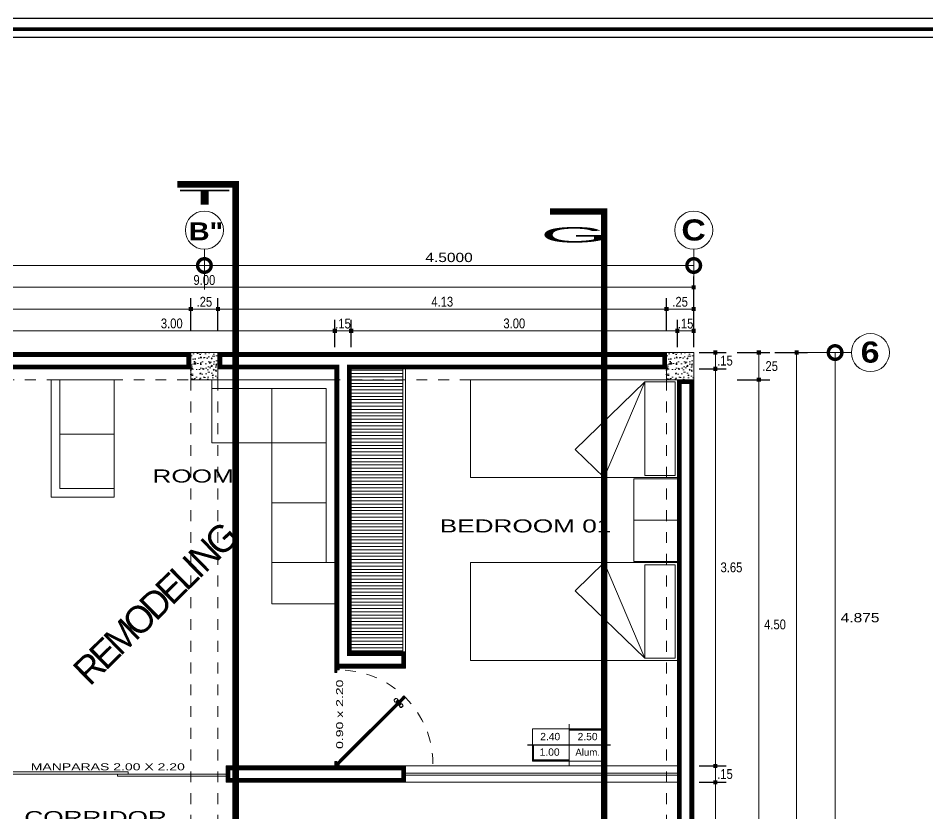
# Model space of a CAD drawing. Header units: millimetres. Extents: x 1555 to 3397, y 790 to 1592.
# Drawn here: x 1646.07 to 1654.43, y 814.59 to 821.91 of the extents above; entities that cross this region are included whole.
import ezdxf
from ezdxf.enums import TextEntityAlignment as Align

# ---------------------------------------------------------------- set-up
doc = ezdxf.new("R2010")
doc.units = ezdxf.units.MM
for name, pattern in [('ACAD_ISO10W100', [18.5, 12, -3, 0.5, -3]), ('CONTINUA', [0]), ('DASHDOT', [1, 0.5, -0.25, 0, -0.25]), ('HIDDEN2', [4.7625, 3.175, -1.5875])]:
    doc.linetypes.add(name, pattern=pattern)
doc.layers.get('0').update_dxf_attribs({"lineweight": 5})
doc.layers.get('Defpoints').update_dxf_attribs({"lineweight": 5})
for name, color, linetype, lineweight in [('0-Columna', 253, 'Continuous', 13), ('0-Hach de Muro Alto', 145, 'Continuous', 5), ('0-Muro Alto', 145, 'Continuous', 5), ('02', 2, 'Continuous', 5), ('1 simbolos', 250, 'Continuous', 9), ('COTA', 250, 'Continuous', 9), ('COTAS', 7, 'Continuous', 9), ('MARCO DE MENBRETE', 252, 'Continuous', 25), ('muebles', 8, 'Continuous', 5), ('PUERTAS', 57, 'Continuous', 9), ('SIMBOLO CORTES', 10, 'DASHDOT', 5), ('TEXT2', 7, 'Continuous', 9), ('TEXTURAS ACHURADOS', 47, 'Continuous', 5), ('VENTANA', 150, 'Continuous', 5)]:
    doc.layers.add(name, color=color, linetype=linetype, lineweight=lineweight)
for name, color, linetype, lineweight, true_color in [('1 numeracion puertas ventanas', 7, 'Continuous', 9, 0x504a45), ('CIR EJES', 7, 'Continuous', 9, 0x8b8e7a), ('ejes', 7, 'DASHDOT', 5, 0x6c7360), ('HALL DE CLOSET', 7, 'Continuous', 5, 0x474e45), ('MARCO  LOGITO LM', 7, 'Continuous', 25, 0x5b584a), ('PROYECCION DE VIGA', 7, 'HIDDEN2', 9, 0xd4bc9d), ('RELLENO DE MURO CORTE', 7, 'Continuous', 5, 0x5b605f), ('SILLON 01', 7, 'Continuous', 5, 0x686555), ('texto bajito', 7, 'Continuous', 5, 0x81831d), ('TEXTO CORTES', 7, 'CONTINUA', 9, 0x3d664b)]:
    doc.layers.add(name, color=color, linetype=linetype, lineweight=lineweight, true_color=true_color)
doc.layers.add('LOGO', color=7, linetype='Continuous')
doc.styles.add('BLACK', font='', dxfattribs={"height": 0.15})
doc.styles.add('DETALLES', font='techl___.ttf')
doc.styles.add('PEQUEÑO', font='sanss___.ttf', dxfattribs={"height": 0.075})
doc.styles.add('STYLE1-50EJES', font='swissel.ttf', dxfattribs={"width": 1.2, "height": 0.085})
doc.styles.add('TEX-10', font='swissel.ttf', dxfattribs={"height": 0.1})
doc.styles.add('TEXTO-AMBIENTES', font='GOTHIC.TTF', dxfattribs={"width": 1.5, "height": 0.125})
doc.styles.add('TITULO2', font='swissck.ttf')
doc.styles.get('BLACK').set_extended_font_data('Arial Black')
doc.dimstyles.new('50$0', dxfattribs={"dimscale": 0, "dimtxt": 0.09, "dimasz": 0.038, "dimexe": 0.1, "dimexo": 0.05, "dimgap": 0.02, "dimtad": 2, "dimtih": 1, "dimtoh": 1, "dimlfac": -1, "dimzin": 4, "dimdsep": 46, "dimtxsty": 'DETALLES', "dimblk": 'BOXFILLED', "dimcen": 2.5, "dimclrd": 256, "dimclre": 256, "dimclrt": 256, "dimazin": 0, "dimtfac": 1, "dimtmove": 0, "dimatfit": 2, "dimldrblk": 'DOT', "dimfxl": 0.2, "dimfxlon": 1, "dimtolj": 1, "dimtzin": 0, "dimlwd": -1, "dimarcsym": 0})
doc.dimstyles.new('DIM-1-50ejes', dxfattribs={"dimtxt": 0.085, "dimasz": 0.25, "dimexe": 0.15, "dimexo": 0.18, "dimgap": 0.03, "dimtad": 2, "dimtih": 1, "dimtoh": 1, "dimzin": 0, "dimdsep": 46, "dimtxsty": 'STYLE1-50EJES', "dimblk1": 'DOTSMALL', "dimblk2": 'DOTSMALL', "dimsah": 1, "dimcen": 2.75, "dimclrd": 256, "dimclre": 256, "dimclrt": 256, "dimazin": 0, "dimtfac": 1, "dimtix": 1, "dimtmove": 0, "dimatfit": 3, "dimldrblk": 'DOTSMALL', "dimfxl": 1, "dimfxlon": 1, "dimtolj": 1, "dimtzin": 0, "dimlwd": -1, "dimlwe": -1, "dimarcsym": 0})

# ---------------------------------------------------------------- blocks, each defined once
blk = doc.blocks.new('A$C4689712F')
at = {"layer": 'RELLENO DE MURO CORTE'}
h = blk.add_hatch(dxfattribs=at)
h.set_pattern_fill('_USER', color=256, scale=0.004, angle=195, style=0, pattern_type=0)
h.set_pattern_definition([(195, (-171.6748232, -35.353283), (0.00103527618, -0.003863703305), [])])
h.paths.add_polyline_path([(0.4187, 0.0546), (0.4045, 0.0404), (0.4399, 0.0051), (0.454, 0.0192)])
edge = h.paths.add_edge_path()
edge.add_arc((0.454, 0.0192), 0.864, 135.66316, 136.32641)
edge.add_line((-0.1709, 0.6158), (-0.1357, 0.5806))
edge.add_line((-0.1357, 0.5806), (-0.1215, 0.5948))
edge.add_line((-0.1215, 0.5948), (-0.1569, 0.6301))
edge.add_line((-0.1569, 0.6301), (-0.164, 0.623))
h = blk.add_hatch(dxfattribs=at)
h.set_pattern_fill('_USER', color=256, scale=0.005, angle=195, style=0, pattern_type=0)
h.set_pattern_definition([(195, (-171.674823, -35.353283), (0.00129409523, -0.00482962913), [])])
h.paths.add_polyline_path([(-0.1215, 0.5905), (-0.1314, 0.5806), (0.4045, 0.0447), (0.4144, 0.0546)])
h = blk.add_hatch(dxfattribs=at)
h.set_pattern_fill('_USER', color=256, scale=0.005, angle=195, style=0, pattern_type=0)
h.set_pattern_definition([(195, (-171.667752, -35.346212), (0.00129409523, -0.00482962913), [])])
h.paths.add_polyline_path([(0.4695, 0.0167), (0.4565, 0.0167), (0.4565, -0.0033), (0.4345, -0.0033), (0.4345, -0.0163), (0.4695, -0.0163)])
h.paths.add_polyline_path([(-0.4255, 0.0167), (-0.4125, 0.0167), (-0.4125, -0.0033), (-0.3905, -0.0033), (-0.3905, -0.0163), (-0.4255, -0.0163)])
at = {"layer": 'PUERTAS', "linetype": 'HIDDEN2', "ltscale": 0.012}
blk.add_lwpolyline([(0.454, 0.8832, 0.414214), (-0.41, 0.0192), (-0.41, -0.0008), (-0.41, -0.0008)], format="xyb", dxfattribs=at)
at = {"layer": 'PUERTAS'}
for points in [[(-0.1215, 0.5948), (-0.1357, 0.5806), (0.4045, 0.0404), (0.4187, 0.0546)], [(-0.0834, 0.5591), (-0.1147, 0.5904), (-0.116, 0.5892), (-0.0847, 0.5579)], [(-0.105, 0.5845), (-0.1147, 0.5904), (-0.0834, 0.5591), (-0.0894, 0.5689)], [(-0.0853, 0.5742), (-0.0997, 0.5886), (-0.1044, 0.5839), (-0.09, 0.5695)], [(-0.1001, 0.5425), (-0.1314, 0.5738), (-0.1301, 0.5751), (-0.0988, 0.5438)], [(-0.1254, 0.5641), (-0.1314, 0.5738), (-0.1001, 0.5425), (-0.1098, 0.5485)], [(-0.1151, 0.5444), (-0.1295, 0.5588), (-0.1248, 0.5635), (-0.1104, 0.5491)], [(-0.428, 0.0192), (-0.41, 0.0192), (-0.41, -0.0008), (-0.388, -0.0008), (-0.388, -0.0188), (-0.428, -0.0188)], [(0.472, 0.0192), (0.454, 0.0192), (0.454, -0.0008), (0.432, -0.0008), (0.432, -0.0188), (0.472, -0.0188)]]:
    blk.add_lwpolyline(points, close=True, dxfattribs=at)
for points in [[(-0.0801, 0.6078, 0.478386), (-0.1011, 0.59), (-0.0839, 0.5727, 0.478386), (-0.066, 0.5938)], [(-0.1487, 0.5392, -0.478386), (-0.1309, 0.5602), (-0.1137, 0.543, -0.478386), (-0.1347, 0.5251)]]:
    blk.add_lwpolyline(points, format="xyb", close=True, dxfattribs=at)
at = {"layer": 'RELLENO DE MURO CORTE'}
for points in [[(-0.1569, 0.6301), (-0.164, 0.623, 0.002894), (-0.1709, 0.6158), (-0.1357, 0.5806), (-0.1215, 0.5948)], [(-0.081, 0.6062, 0.455015), (-0.0993, 0.5907), (-0.0831, 0.5745, 0.455015), (-0.0677, 0.5929)], [(-0.1471, 0.54, -0.455015), (-0.1316, 0.5584), (-0.1154, 0.5422, -0.455015), (-0.1338, 0.5268)]]:
    blk.add_lwpolyline(points, format="xyb", close=True, dxfattribs=at)
for points in [[(-0.1215, 0.5905), (-0.1314, 0.5806), (0.4045, 0.0447), (0.4144, 0.0546)], [(-0.4255, 0.0167), (-0.4125, 0.0167), (-0.4125, -0.0033), (-0.3905, -0.0033), (-0.3905, -0.0163), (-0.4255, -0.0163)], [(0.4187, 0.0546), (0.4045, 0.0404), (0.4399, 0.0051), (0.454, 0.0192)], [(0.4695, 0.0167), (0.4565, 0.0167), (0.4565, -0.0033), (0.4345, -0.0033), (0.4345, -0.0163), (0.4695, -0.0163)]]:
    blk.add_lwpolyline(points, close=True, dxfattribs=at)
blk = doc.blocks.new('A$C1AD014A1')
at = {"layer": 'muebles'}
for p, q in [((0.3422, 0.8264), (-0.5378, 0.4518)), ((0.3422, 0.8264), (-0.2786, 0.1871)), ((-0.5378, 0.4518), (-0.2786, 0.1871))]:
    blk.add_line(p, q, dxfattribs=at)
for points in [[(-0.5478, 1.1265), (-0.5478, 0.7265), (-0.9278, 0.7265), (-0.9278, 1.1265)], [(0.3622, 1.1265), (0.3622, -0.7777), (-0.5378, -0.7777), (-0.5378, 1.1265)], [(-0.5178, 0.8264), (0.3422, 0.8264), (0.3422, 1.1065), (-0.5178, 1.1065)], [(-0.5378, 0.4518), (-0.2786, 0.1871), (0.3422, 0.8264)]]:
    blk.add_lwpolyline(points, close=True, dxfattribs=at)
blk = doc.blocks.new('A$C7F567400')
at = {"layer": 'SILLON 01'}
for points in [[(-0.4853, -0.3292), (-0.4853, -0.2492), (-0.4853, 0.7508), (-0.4053, 0.7508), (-0.4053, -0.2492), (0.0947, -0.2492), (0.0947, -0.3292)], [(-0.4053, 0.2508), (-0.4053, 0.7508), (0.0947, 0.7508), (0.0947, 0.2508)], [(-0.4053, -0.2492), (-0.4053, 0.2508), (0.0947, 0.2508), (0.0947, -0.2492)]]:
    blk.add_lwpolyline(points, close=True, dxfattribs=at)
blk = doc.blocks.new('A$C60E44405')
at = {"layer": 'SILLON 01'}
for points in [[(-0.2741, 0.8163), (0.3059, 0.8163), (0.3059, 1.1971), (-0.2741, 1.1971)], [(-0.8241, -0.8637), (0.3059, -0.8637), (0.3059, 0.8163), (0.2259, 0.8163), (0.2259, -0.7837), (-0.8241, -0.7837), (-0.8241, -0.7837), (-0.8241, -0.7837)], [(-0.2741, 0.2663), (0.2259, 0.2663), (0.2259, 0.8163), (-0.2741, 0.8163)], [(-0.2741, -0.2837), (0.2259, -0.2837), (0.2259, 0.2663), (-0.2741, 0.2663)], [(-0.8241, -0.7837), (-0.2741, -0.7837), (-0.2741, -0.2837), (-0.8241, -0.2837)], [(-0.2741, -0.7837), (0.2259, -0.7837), (0.2259, -0.2837), (-0.2741, -0.2837)]]:
    blk.add_lwpolyline(points, close=True, dxfattribs=at)
blk = doc.blocks.new('_BOXFILLED')
at = {"color": 0, "linetype": 'ByBlock'}
blk.add_line((-0.5, 0), (-1, 0), dxfattribs=at)
blk.add_solid([(-0.5, 0.5), (0.5, 0.5), (-0.5, -0.5), (0.5, -0.5)], dxfattribs=at)
blk = doc.blocks.new('*D142')
at = {"layer": 'COTA', "lineweight": -2, "transparency": 16777216}
for p, q in [((1653.0237, 818.8332), (1653.3237, 818.8332)), ((1653.0237, 800.8332), (1653.3237, 800.8332))]:
    blk.add_line(p, q, dxfattribs=at)
at = {"layer": 'COTA', "transparency": 16777216}
blk.add_line((1653.2237, 800.8712), (1653.2237, 818.7952), dxfattribs=at)
at = {"layer": 'Defpoints', "color": 0, "transparency": 16777216}
for p in [(1652.2776, 818.8332), (1653.2237, 818.8332), (1652.2776, 800.8332)]:
    blk.add_point(p, dxfattribs=at)
at = {"layer": 'COTA', "transparency": 16777216, "xscale": 0.038, "yscale": 0.038, "zscale": 0.038}
for p, rotation in [((1653.2237, 818.8332), 90), ((1653.2237, 800.8332), 270)]:
    blk.add_blockref('_BOXFILLED', p, dxfattribs=dict(at, rotation=rotation))
at = {"layer": 'COTA', "transparency": 16777216, "insert": (1653.3804, 809.8332), "char_height": 0.09, "attachment_point": 5, "style": 'DETALLES'}
blk.add_mtext('\\A1;18.00', dxfattribs=at)
blk = doc.blocks.new('_Dot')
at = {"layer": '02', "color": 0, "lineweight": -2}
blk.add_line((-0.5, 0), (-1, 0), dxfattribs=at)
at = {"layer": '02', "color": 0, "const_width": 0.5}
blk.add_lwpolyline([(-0.25, 0, 1), (0.25, 0, 1)], format="xyb", close=True, dxfattribs=at)
blk = doc.blocks.new('*D150')
at = {"layer": 'COTA', "lineweight": -2, "transparency": 16777216}
for p, q in [((1652.3276, 814.8832), (1652.5766, 814.8832)), ((1652.3276, 813.9832), (1652.5766, 813.9832))]:
    blk.add_line(p, q, dxfattribs=at)
at = {"layer": 'COTA', "transparency": 16777216}
blk.add_line((1652.4766, 814.0212), (1652.4766, 814.8452), dxfattribs=at)
at = {"layer": 'Defpoints', "color": 0, "transparency": 16777216}
for p in [(1652.2776, 814.8832), (1652.4766, 814.8832), (1652.2776, 813.9832)]:
    blk.add_point(p, dxfattribs=at)
at = {"layer": 'COTA', "transparency": 16777216, "xscale": 0.038, "yscale": 0.038, "zscale": 0.038}
for p, rotation in [((1652.4766, 814.8832), 90), ((1652.4766, 813.9832), 270)]:
    blk.add_blockref('_BOXFILLED', p, dxfattribs=dict(at, rotation=rotation))
at = {"layer": 'COTA', "transparency": 16777216, "insert": (1652.5844, 814.4332), "char_height": 0.09, "attachment_point": 5, "style": 'DETALLES'}
blk.add_mtext('\\A1;.90', dxfattribs=at)
blk = doc.blocks.new('*D151')
at = {"layer": 'COTA', "lineweight": -2, "transparency": 16777216}
for p, q in [((1652.3276, 818.6832), (1652.5766, 818.6832)), ((1652.3276, 815.0332), (1652.5766, 815.0332))]:
    blk.add_line(p, q, dxfattribs=at)
at = {"layer": 'COTA', "transparency": 16777216}
blk.add_line((1652.4766, 815.0712), (1652.4766, 818.6452), dxfattribs=at)
at = {"layer": 'Defpoints', "color": 0, "transparency": 16777216}
for p in [(1652.2776, 818.6832), (1652.4766, 818.6832), (1652.2776, 815.0332)]:
    blk.add_point(p, dxfattribs=at)
at = {"layer": 'COTA', "transparency": 16777216, "xscale": 0.038, "yscale": 0.038, "zscale": 0.038}
for p, rotation in [((1652.4766, 818.6832), 90), ((1652.4766, 815.0332), 270)]:
    blk.add_blockref('_BOXFILLED', p, dxfattribs=dict(at, rotation=rotation))
at = {"layer": 'COTA', "transparency": 16777216, "insert": (1652.6244, 816.8582), "char_height": 0.09, "attachment_point": 5, "style": 'DETALLES'}
blk.add_mtext('\\A1;3.65', dxfattribs=at)
blk = doc.blocks.new('*D152')
at = {"layer": 'COTA', "lineweight": -2, "transparency": 16777216}
for p, q in [((1652.3276, 818.8332), (1652.5766, 818.8332)), ((1652.3276, 818.6832), (1652.5766, 818.6832))]:
    blk.add_line(p, q, dxfattribs=at)
at = {"layer": 'COTA', "transparency": 16777216}
blk.add_line((1652.4766, 818.7212), (1652.4766, 818.7952), dxfattribs=at)
at = {"layer": 'Defpoints', "color": 0, "transparency": 16777216}
for p in [(1652.2776, 818.8332), (1652.4766, 818.8332), (1652.2776, 818.6832)]:
    blk.add_point(p, dxfattribs=at)
at = {"layer": 'COTA', "transparency": 16777216, "xscale": 0.038, "yscale": 0.038, "zscale": 0.038}
for p, rotation in [((1652.4766, 818.8332), 90), ((1652.4766, 818.6832), 270)]:
    blk.add_blockref('_BOXFILLED', p, dxfattribs=dict(at, rotation=rotation))
at = {"layer": 'COTA', "transparency": 16777216, "insert": (1652.5648, 818.7582), "char_height": 0.09, "attachment_point": 5, "style": 'DETALLES'}
blk.add_mtext('\\A1;.15', dxfattribs=at)
blk = doc.blocks.new('*D158')
at = {"layer": 'COTA', "lineweight": -2, "transparency": 16777216}
for p, q in [((1652.6766, 818.5832), (1652.9766, 818.5832)), ((1652.6766, 814.0832), (1652.9766, 814.0832))]:
    blk.add_line(p, q, dxfattribs=at)
at = {"layer": 'COTA', "transparency": 16777216}
blk.add_line((1652.8766, 814.1212), (1652.8766, 818.5452), dxfattribs=at)
at = {"layer": 'Defpoints', "color": 0, "transparency": 16777216}
for p in [(1652.2776, 818.5832), (1652.8766, 818.5832), (1652.2776, 814.0832)]:
    blk.add_point(p, dxfattribs=at)
at = {"layer": 'COTA', "transparency": 16777216, "xscale": 0.038, "yscale": 0.038, "zscale": 0.038}
for p, rotation in [((1652.8766, 818.5832), 90), ((1652.8766, 814.0832), 270)]:
    blk.add_blockref('_BOXFILLED', p, dxfattribs=dict(at, rotation=rotation))
at = {"layer": 'COTA', "transparency": 16777216, "insert": (1653.0252, 816.3332), "char_height": 0.09, "attachment_point": 5, "style": 'DETALLES'}
blk.add_mtext('\\A1;4.50', dxfattribs=at)
blk = doc.blocks.new('*D159')
at = {"layer": 'COTA', "lineweight": -2, "transparency": 16777216}
for p, q in [((1652.6766, 818.8332), (1652.9766, 818.8332)), ((1652.6766, 818.5832), (1652.9766, 818.5832))]:
    blk.add_line(p, q, dxfattribs=at)
at = {"layer": 'COTA', "transparency": 16777216}
blk.add_line((1652.8766, 818.6212), (1652.8766, 818.7952), dxfattribs=at)
at = {"layer": 'Defpoints', "color": 0, "transparency": 16777216}
for p in [(1652.2776, 818.8332), (1652.8766, 818.8332), (1652.2776, 818.5832)]:
    blk.add_point(p, dxfattribs=at)
at = {"layer": 'COTA', "transparency": 16777216, "xscale": 0.038, "yscale": 0.038, "zscale": 0.038}
for p, rotation in [((1652.8766, 818.8332), 90), ((1652.8766, 818.5832), 270)]:
    blk.add_blockref('_BOXFILLED', p, dxfattribs=dict(at, rotation=rotation))
at = {"layer": 'COTA', "transparency": 16777216, "insert": (1652.9805, 818.7082), "char_height": 0.09, "attachment_point": 5, "style": 'DETALLES'}
blk.add_mtext('\\A1;.25', dxfattribs=at)
blk = doc.blocks.new('_DOTSMALL')
at = {"color": 0, "linetype": 'ByBlock', "const_width": 0.5}
blk.add_lwpolyline([(-0.0625, 0, 1), (0.0625, 0, 1)], format="xyb", close=True, dxfattribs=at)
blk = doc.blocks.new('*D163')
at = {"layer": 'COTAS', "transparency": 16777216}
for p, q in [((1653.1566, 818.8332), (1653.7276, 818.8332)), ((1653.5776, 813.9582), (1653.5776, 818.8332)), ((1653.1566, 813.9582), (1653.7276, 813.9582))]:
    blk.add_line(p, q, dxfattribs=at)
at = {"layer": 'Defpoints', "color": 0, "transparency": 16777216}
for p in [(1652.9766, 818.8332), (1653.5776, 818.8332), (1652.9766, 813.9582)]:
    blk.add_point(p, dxfattribs=at)
at = {"layer": 'COTAS', "transparency": 16777216, "xscale": 0.25, "yscale": 0.25, "zscale": 0.25}
for p, rotation in [((1653.5776, 818.8332), 90), ((1653.5776, 813.9582), 270)]:
    blk.add_blockref('_DOTSMALL', p, dxfattribs=dict(at, rotation=rotation))
at = {"layer": 'COTAS', "transparency": 16777216, "insert": (1653.8072, 816.3957), "char_height": 0.085, "attachment_point": 5, "style": 'STYLE1-50EJES'}
blk.add_mtext('\\A1;4.875', dxfattribs=at)
blk = doc.blocks.new('*D164')
at = {"layer": 'COTA', "lineweight": -2, "transparency": 16777216}
for p, q in [((1652.3276, 815.0332), (1652.5766, 815.0332)), ((1652.3276, 814.8832), (1652.5766, 814.8832))]:
    blk.add_line(p, q, dxfattribs=at)
at = {"layer": 'COTA', "transparency": 16777216}
blk.add_line((1652.4766, 814.9212), (1652.4766, 814.9952), dxfattribs=at)
at = {"layer": 'Defpoints', "color": 0, "transparency": 16777216}
for p in [(1652.2776, 815.0332), (1652.4766, 815.0332), (1652.2776, 814.8832)]:
    blk.add_point(p, dxfattribs=at)
at = {"layer": 'COTA', "transparency": 16777216, "xscale": 0.038, "yscale": 0.038, "zscale": 0.038}
for p, rotation in [((1652.4766, 815.0332), 90), ((1652.4766, 814.8832), 270)]:
    blk.add_blockref('_BOXFILLED', p, dxfattribs=dict(at, rotation=rotation))
at = {"layer": 'COTA', "transparency": 16777216, "insert": (1652.5648, 814.9582), "char_height": 0.09, "attachment_point": 5, "style": 'DETALLES'}
blk.add_mtext('\\A1;.15', dxfattribs=at)
blk = doc.blocks.new('*D165')
at = {"layer": 'COTA', "lineweight": -2, "transparency": 16777216}
for p, q in [((1643.2776, 819.2332), (1643.2776, 819.5332)), ((1652.2776, 819.2332), (1652.2776, 819.5332))]:
    blk.add_line(p, q, dxfattribs=at)
at = {"layer": 'COTA', "transparency": 16777216}
blk.add_line((1643.3156, 819.4332), (1652.2396, 819.4332), dxfattribs=at)
at = {"layer": 'Defpoints', "color": 0, "transparency": 16777216}
for p in [(1652.2776, 819.4332), (1643.2776, 818.8332), (1652.2776, 818.8332)]:
    blk.add_point(p, dxfattribs=at)
at = {"layer": 'COTA', "transparency": 16777216, "xscale": 0.038, "yscale": 0.038, "zscale": 0.038, "rotation": 180}
blk.add_blockref('_BOXFILLED', (1643.2776, 819.4332), dxfattribs=at)
at = {"layer": 'COTA', "transparency": 16777216, "xscale": 0.038, "yscale": 0.038, "zscale": 0.038}
blk.add_blockref('_BOXFILLED', (1652.2776, 819.4332), dxfattribs=at)
at = {"layer": 'COTA', "transparency": 16777216, "insert": (1647.7776, 819.4994), "char_height": 0.09, "attachment_point": 5, "style": 'DETALLES'}
blk.add_mtext('\\A1;9.00', dxfattribs=at)
blk = doc.blocks.new('*D167')
at = {"layer": 'COTA', "lineweight": -2, "transparency": 16777216}
for p, q in [((1647.9026, 819.0332), (1647.9026, 819.3332)), ((1652.0276, 819.0332), (1652.0276, 819.3332))]:
    blk.add_line(p, q, dxfattribs=at)
at = {"layer": 'COTA', "transparency": 16777216}
blk.add_line((1651.9896, 819.2332), (1647.9406, 819.2332), dxfattribs=at)
at = {"layer": 'Defpoints', "color": 0, "transparency": 16777216}
for p in [(1647.9026, 819.2332), (1647.9026, 818.8332), (1652.0276, 818.8332)]:
    blk.add_point(p, dxfattribs=at)
at = {"layer": 'COTA', "transparency": 16777216, "xscale": 0.038, "yscale": 0.038, "zscale": 0.038, "rotation": 180}
blk.add_blockref('_BOXFILLED', (1647.9026, 819.2332), dxfattribs=at)
at = {"layer": 'COTA', "transparency": 16777216, "xscale": 0.038, "yscale": 0.038, "zscale": 0.038}
blk.add_blockref('_BOXFILLED', (1652.0276, 819.2332), dxfattribs=at)
at = {"layer": 'COTA', "transparency": 16777216, "insert": (1649.9651, 819.3002), "char_height": 0.09, "attachment_point": 5, "style": 'DETALLES'}
blk.add_mtext('\\A1;4.13', dxfattribs=at)
blk = doc.blocks.new('*D168')
at = {"layer": 'COTA', "lineweight": -2, "transparency": 16777216}
for p, q in [((1647.6526, 819.0332), (1647.6526, 819.3332)), ((1647.9026, 819.0332), (1647.9026, 819.3332))]:
    blk.add_line(p, q, dxfattribs=at)
at = {"layer": 'COTA', "transparency": 16777216}
blk.add_line((1647.8646, 819.2332), (1647.6906, 819.2332), dxfattribs=at)
at = {"layer": 'Defpoints', "color": 0, "transparency": 16777216}
for p in [(1647.6526, 819.2332), (1647.6526, 818.8332), (1647.9026, 818.8332)]:
    blk.add_point(p, dxfattribs=at)
at = {"layer": 'COTA', "transparency": 16777216, "xscale": 0.038, "yscale": 0.038, "zscale": 0.038, "rotation": 180}
blk.add_blockref('_BOXFILLED', (1647.6526, 819.2332), dxfattribs=at)
at = {"layer": 'COTA', "transparency": 16777216, "xscale": 0.038, "yscale": 0.038, "zscale": 0.038}
blk.add_blockref('_BOXFILLED', (1647.9026, 819.2332), dxfattribs=at)
at = {"layer": 'COTA', "transparency": 16777216, "insert": (1647.7776, 819.2992), "char_height": 0.09, "attachment_point": 5, "style": 'DETALLES'}
blk.add_mtext('\\A1;.25', dxfattribs=at)
blk = doc.blocks.new('*D169')
at = {"layer": 'COTA', "lineweight": -2, "transparency": 16777216}
for p, q in [((1643.5276, 819.0332), (1643.5276, 819.3332)), ((1647.6526, 819.0332), (1647.6526, 819.3332))]:
    blk.add_line(p, q, dxfattribs=at)
at = {"layer": 'COTA', "transparency": 16777216}
blk.add_line((1647.6146, 819.2332), (1643.5656, 819.2332), dxfattribs=at)
at = {"layer": 'Defpoints', "color": 0, "transparency": 16777216}
for p in [(1643.5276, 819.2332), (1643.5276, 818.8332), (1647.6526, 818.8332)]:
    blk.add_point(p, dxfattribs=at)
at = {"layer": 'COTA', "transparency": 16777216, "xscale": 0.038, "yscale": 0.038, "zscale": 0.038, "rotation": 180}
blk.add_blockref('_BOXFILLED', (1643.5276, 819.2332), dxfattribs=at)
at = {"layer": 'COTA', "transparency": 16777216, "xscale": 0.038, "yscale": 0.038, "zscale": 0.038}
blk.add_blockref('_BOXFILLED', (1647.6526, 819.2332), dxfattribs=at)
at = {"layer": 'COTA', "transparency": 16777216, "insert": (1645.5901, 819.3002), "char_height": 0.09, "attachment_point": 5, "style": 'DETALLES'}
blk.add_mtext('\\A1;4.13', dxfattribs=at)
blk = doc.blocks.new('*D171')
at = {"layer": 'COTAS', "transparency": 16777216}
for p, q in [((1647.7776, 819.4132), (1647.7776, 819.7832)), ((1652.2776, 819.4132), (1652.2776, 819.7832)), ((1652.2776, 819.6332), (1647.7776, 819.6332))]:
    blk.add_line(p, q, dxfattribs=at)
at = {"layer": 'Defpoints', "color": 0, "transparency": 16777216}
for p in [(1647.7776, 819.6332), (1647.7776, 819.2332), (1652.2776, 819.2332)]:
    blk.add_point(p, dxfattribs=at)
at = {"layer": 'COTAS', "transparency": 16777216, "xscale": 0.25, "yscale": 0.25, "zscale": 0.25, "rotation": 180}
blk.add_blockref('_DOTSMALL', (1647.7776, 819.6332), dxfattribs=at)
at = {"layer": 'COTAS', "transparency": 16777216, "xscale": 0.25, "yscale": 0.25, "zscale": 0.25}
blk.add_blockref('_DOTSMALL', (1652.2776, 819.6332), dxfattribs=at)
at = {"layer": 'COTAS', "transparency": 16777216, "insert": (1650.0276, 819.7068), "char_height": 0.085, "attachment_point": 5, "style": 'STYLE1-50EJES'}
blk.add_mtext('\\A1;4.5000', dxfattribs=at)
blk = doc.blocks.new('*D172')
at = {"layer": 'COTAS', "transparency": 16777216}
for p, q in [((1643.2776, 819.0132), (1643.2776, 819.7832)), ((1647.7776, 819.4132), (1647.7776, 819.7832)), ((1647.7776, 819.6332), (1643.2776, 819.6332))]:
    blk.add_line(p, q, dxfattribs=at)
at = {"layer": 'Defpoints', "color": 0, "transparency": 16777216}
for p in [(1643.2776, 819.6332), (1647.7776, 819.2332), (1643.2776, 818.8332)]:
    blk.add_point(p, dxfattribs=at)
at = {"layer": 'COTAS', "transparency": 16777216, "xscale": 0.25, "yscale": 0.25, "zscale": 0.25, "rotation": 180}
blk.add_blockref('_DOTSMALL', (1643.2776, 819.6332), dxfattribs=at)
at = {"layer": 'COTAS', "transparency": 16777216, "xscale": 0.25, "yscale": 0.25, "zscale": 0.25}
blk.add_blockref('_DOTSMALL', (1647.7776, 819.6332), dxfattribs=at)
at = {"layer": 'COTAS', "transparency": 16777216, "insert": (1645.5276, 819.7068), "char_height": 0.085, "attachment_point": 5, "style": 'STYLE1-50EJES'}
blk.add_mtext('\\A1;4.5000', dxfattribs=at)
blk = doc.blocks.new('*D175')
at = {"layer": 'COTA', "lineweight": -2, "transparency": 16777216}
for p, q in [((1645.9776, 818.8832), (1645.9776, 819.1332)), ((1648.9776, 818.8832), (1648.9776, 819.1332))]:
    blk.add_line(p, q, dxfattribs=at)
at = {"layer": 'COTA', "transparency": 16777216}
blk.add_line((1646.0156, 819.0332), (1648.9396, 819.0332), dxfattribs=at)
at = {"layer": 'Defpoints', "color": 0, "transparency": 16777216}
for p in [(1648.9776, 819.0332), (1645.9776, 818.8332), (1648.9776, 818.8332)]:
    blk.add_point(p, dxfattribs=at)
at = {"layer": 'COTA', "transparency": 16777216, "xscale": 0.038, "yscale": 0.038, "zscale": 0.038, "rotation": 180}
blk.add_blockref('_BOXFILLED', (1645.9776, 819.0332), dxfattribs=at)
at = {"layer": 'COTA', "transparency": 16777216, "xscale": 0.038, "yscale": 0.038, "zscale": 0.038}
blk.add_blockref('_BOXFILLED', (1648.9776, 819.0332), dxfattribs=at)
at = {"layer": 'COTA', "transparency": 16777216, "insert": (1647.4776, 819.1002), "char_height": 0.09, "attachment_point": 5, "style": 'DETALLES'}
blk.add_mtext('\\A1;3.00', dxfattribs=at)
blk = doc.blocks.new('*D176')
at = {"layer": 'COTA', "lineweight": -2, "transparency": 16777216}
for p, q in [((1648.9776, 818.8832), (1648.9776, 819.1332)), ((1649.1276, 818.8832), (1649.1276, 819.1332))]:
    blk.add_line(p, q, dxfattribs=at)
at = {"layer": 'COTA', "transparency": 16777216}
blk.add_line((1649.0156, 819.0332), (1649.0896, 819.0332), dxfattribs=at)
at = {"layer": 'Defpoints', "color": 0, "transparency": 16777216}
for p in [(1649.1276, 819.0332), (1648.9776, 818.8332), (1649.1276, 818.8332)]:
    blk.add_point(p, dxfattribs=at)
at = {"layer": 'COTA', "transparency": 16777216, "xscale": 0.038, "yscale": 0.038, "zscale": 0.038, "rotation": 180}
blk.add_blockref('_BOXFILLED', (1648.9776, 819.0332), dxfattribs=at)
at = {"layer": 'COTA', "transparency": 16777216, "xscale": 0.038, "yscale": 0.038, "zscale": 0.038}
blk.add_blockref('_BOXFILLED', (1649.1276, 819.0332), dxfattribs=at)
at = {"layer": 'COTA', "transparency": 16777216, "insert": (1649.0526, 819.0992), "char_height": 0.09, "attachment_point": 5, "style": 'DETALLES'}
blk.add_mtext('\\A1;.15', dxfattribs=at)
blk = doc.blocks.new('*D203')
at = {"layer": 'COTA', "lineweight": -2, "transparency": 16777216}
for p, q in [((1649.1276, 818.8832), (1649.1276, 819.1332)), ((1652.1276, 818.8832), (1652.1276, 819.1332))]:
    blk.add_line(p, q, dxfattribs=at)
at = {"layer": 'COTA', "transparency": 16777216}
blk.add_line((1649.1656, 819.0332), (1652.0896, 819.0332), dxfattribs=at)
at = {"layer": 'Defpoints', "color": 0, "transparency": 16777216}
for p in [(1652.1276, 819.0332), (1649.1276, 818.8332), (1652.1276, 818.8332)]:
    blk.add_point(p, dxfattribs=at)
at = {"layer": 'COTA', "transparency": 16777216, "xscale": 0.038, "yscale": 0.038, "zscale": 0.038, "rotation": 180}
blk.add_blockref('_BOXFILLED', (1649.1276, 819.0332), dxfattribs=at)
at = {"layer": 'COTA', "transparency": 16777216, "xscale": 0.038, "yscale": 0.038, "zscale": 0.038}
blk.add_blockref('_BOXFILLED', (1652.1276, 819.0332), dxfattribs=at)
at = {"layer": 'COTA', "transparency": 16777216, "insert": (1650.6276, 819.1002), "char_height": 0.09, "attachment_point": 5, "style": 'DETALLES'}
blk.add_mtext('\\A1;3.00', dxfattribs=at)
blk = doc.blocks.new('*D204')
at = {"layer": 'COTA', "lineweight": -2, "transparency": 16777216}
for p, q in [((1652.1276, 818.8832), (1652.1276, 819.1332)), ((1652.2776, 818.8832), (1652.2776, 819.1332))]:
    blk.add_line(p, q, dxfattribs=at)
at = {"layer": 'COTA', "transparency": 16777216}
blk.add_line((1652.1656, 819.0332), (1652.2396, 819.0332), dxfattribs=at)
at = {"layer": 'Defpoints', "color": 0, "transparency": 16777216}
for p in [(1652.2776, 819.0332), (1652.1276, 818.8332), (1652.2776, 818.8332)]:
    blk.add_point(p, dxfattribs=at)
at = {"layer": 'COTA', "transparency": 16777216, "xscale": 0.038, "yscale": 0.038, "zscale": 0.038, "rotation": 180}
blk.add_blockref('_BOXFILLED', (1652.1276, 819.0332), dxfattribs=at)
at = {"layer": 'COTA', "transparency": 16777216, "xscale": 0.038, "yscale": 0.038, "zscale": 0.038}
blk.add_blockref('_BOXFILLED', (1652.2776, 819.0332), dxfattribs=at)
at = {"layer": 'COTA', "transparency": 16777216, "insert": (1652.2026, 819.0992), "char_height": 0.09, "attachment_point": 5, "style": 'DETALLES'}
blk.add_mtext('\\A1;.15', dxfattribs=at)
blk = doc.blocks.new('*D177')
at = {"layer": 'COTA', "lineweight": -2, "transparency": 16777216}
for p, q in [((1652.0276, 819.0332), (1652.0276, 819.3332)), ((1652.2776, 819.0332), (1652.2776, 819.3332))]:
    blk.add_line(p, q, dxfattribs=at)
at = {"layer": 'COTA', "transparency": 16777216}
blk.add_line((1652.0656, 819.2332), (1652.2396, 819.2332), dxfattribs=at)
at = {"layer": 'Defpoints', "color": 0, "transparency": 16777216}
for p in [(1652.2776, 819.2332), (1652.0276, 818.8332), (1652.2776, 818.8332)]:
    blk.add_point(p, dxfattribs=at)
at = {"layer": 'COTA', "transparency": 16777216, "xscale": 0.038, "yscale": 0.038, "zscale": 0.038, "rotation": 180}
blk.add_blockref('_BOXFILLED', (1652.0276, 819.2332), dxfattribs=at)
at = {"layer": 'COTA', "transparency": 16777216, "xscale": 0.038, "yscale": 0.038, "zscale": 0.038}
blk.add_blockref('_BOXFILLED', (1652.2776, 819.2332), dxfattribs=at)
at = {"layer": 'COTA', "transparency": 16777216, "insert": (1652.1526, 819.2992), "char_height": 0.09, "attachment_point": 5, "style": 'DETALLES'}
blk.add_mtext('\\A1;.25', dxfattribs=at)
blk = doc.blocks.new('TipoVentana')
for p, q in [((0, -0.35), (0, 0)), ((-0.4, -0.175), (0.4, -0.175))]:
    blk.add_line(p, q)
blk.add_lwpolyline([(-0.4, -0.35), (0.4, -0.35), (0.4, 0), (-0.4, 0)], close=True)
at = {"style": 'PEQUEÑO'}
for tag, p in [('TIPO', (-0.1961, -0.1305)), ('ANCHO', (-0.2007, -0.2968))]:
    blk.add_attdef(tag, text='', height=0.075, dxfattribs=at).set_placement(p, align=Align.CENTER)
at = {"style": 'PEQUEÑO', "flags": 4}
for tag, p in [('ALFEIZ.', (0.2062, -0.1281)), ('ALTO', (0.1993, -0.2968))]:
    blk.add_attdef(tag, text='', height=0.075, dxfattribs=at).set_placement(p, align=Align.CENTER)

msp = doc.modelspace()

# ---------------------------------------------------------------- hatches: boundary and pattern name
at = {"layer": 'HALL DE CLOSET'}
h = msp.add_hatch(dxfattribs=at)
h.set_pattern_fill('_USER', color=256, scale=0.03, style=0, pattern_type=0)
h.set_pattern_definition([(0, (-109.900767, 57.690093), (0, 0.03), [])])
h.paths.add_polyline_path([(1649.60265, 818.68322), (1649.12765, 818.68322), (1649.12765, 816.08322), (1649.60265, 816.08322)])
at = {"layer": 'TEXTURAS ACHURADOS'}
h = msp.add_hatch(dxfattribs=at)
h.set_pattern_fill('CONCRET3', color=256, scale=0.014, angle=360, pattern_type=2)
h.set_pattern_definition([(50, (1717.528265, 768.232205), (0.100416426, -0.0087853), [0.0105, -0.1155]), (355, (1717.52826, 768.23221), (-0.01942519, 0.1053069), [0.0084, -0.0924]), (100.4514, (1717.53663, 768.23147), (0.08099131, 0.09652154), [0.00892363, -0.0981599]), (46.1842, (1717.52826, 768.2602), (0.14941375, -0.02317266), [0.01575, -0.17325]), (96.6356, (1717.54072, 768.25827), (0.13085278, 0.1363765), [0.01338544, -0.14723982]), (351.1842, (1717.52826, 768.2602), (0.13085267, 0.1363766), [0.0126, -0.1386]), (21, (1717.542265, 768.253205), (0.08356699, -0.056366645), [0.0105, -0.1155]), (326, (1717.54226, 768.25321), (0.03406415, 0.10152101), [0.0084, -0.0924]), (71.4514, (1717.54923, 768.24851), (0.11763117, 0.04515427), [0.00892363, -0.0981599]), (37.5, (1717.528265, 768.232205), (0.00170238, 0.04660514), [0, -0.09128, 0, -0.0938, 0, -0.09275]), (7.5, (1717.528265, 768.232205), (0.036829735, 0.05521764), [0, -0.05348, 0, -0.08918, 0, -0.03535]), (327.5, (1717.497045, 768.232205), (0.074735141, -0.003157682), [0, -0.035, 0, -0.1092, 0, -0.1449]), (317.5, (1717.483045, 768.232205), (0.081646064, 0.0140147), [0, -0.0455, 0, -0.07252, 0, -0.1029])])
h.paths.add_polyline_path([(1647.65265, 818.83322), (1647.90265, 818.83322), (1647.90265, 818.58322), (1647.65265, 818.58322)])
h = msp.add_hatch(dxfattribs=at)
h.set_pattern_fill('CONCRET3', color=256, scale=0.014, angle=360, pattern_type=2)
h.set_pattern_definition([(50, (1721.903265, 768.232205), (0.100416426, -0.0087853), [0.0105, -0.1155]), (355, (1721.90326, 768.23221), (-0.01942519, 0.1053069), [0.0084, -0.0924]), (100.4514, (1721.91163, 768.23147), (0.08099131, 0.09652154), [0.00892363, -0.0981599]), (46.1842, (1721.90326, 768.2602), (0.14941375, -0.02317266), [0.01575, -0.17325]), (96.6356, (1721.91572, 768.25827), (0.13085278, 0.1363765), [0.01338544, -0.14723982]), (351.1842, (1721.90326, 768.2602), (0.13085267, 0.1363766), [0.0126, -0.1386]), (21, (1721.917265, 768.253205), (0.08356699, -0.056366645), [0.0105, -0.1155]), (326, (1721.91726, 768.25321), (0.03406415, 0.10152101), [0.0084, -0.0924]), (71.4514, (1721.92423, 768.24851), (0.11763117, 0.04515427), [0.00892363, -0.0981599]), (37.5, (1721.903265, 768.232205), (0.00170238, 0.04660514), [0, -0.09128, 0, -0.0938, 0, -0.09275]), (7.5, (1721.903265, 768.232205), (0.036829735, 0.05521764), [0, -0.05348, 0, -0.08918, 0, -0.03535]), (327.5, (1721.872045, 768.232205), (0.074735141, -0.003157682), [0, -0.035, 0, -0.1092, 0, -0.1449]), (317.5, (1721.858045, 768.232205), (0.081646064, 0.0140147), [0, -0.0455, 0, -0.07252, 0, -0.1029])])
h.paths.add_polyline_path([(1652.02765, 818.83322), (1652.27765, 818.83322), (1652.27765, 818.58322), (1652.02765, 818.58322)])

# ---------------------------------------------------------------- linework, layer by layer
at = {"layer": '0-Columna'}
for points in [[(1647.90265, 818.83322), (1647.65265, 818.83322), (1647.65265, 818.58322), (1647.90265, 818.58322)], [(1652.27765, 818.83322), (1652.02765, 818.83322), (1652.02765, 818.58322), (1652.27765, 818.58322)]]:
    msp.add_lwpolyline(points, close=True, dxfattribs=at)
at = {"layer": '0-Hach de Muro Alto', "const_width": 0.04}
for points in [[(1647.63265, 818.81322), (1643.54765, 818.81322), (1643.54765, 818.70322), (1647.63265, 818.70322)], [(1649.10765, 818.70322), (1652.00765, 818.70322), (1652.00765, 818.81322), (1647.92265, 818.81322), (1647.92265, 818.70322), (1648.99765, 818.70322), (1648.99765, 815.95322), (1649.60765, 815.95322), (1649.60765, 816.06322), (1649.10765, 816.06322)], [(1652.25765, 818.56322), (1652.14765, 818.56322), (1652.14765, 814.10322), (1652.25765, 814.10322)], [(1649.60765, 815.01322), (1647.99765, 815.01322), (1647.99765, 814.90322), (1649.60765, 814.90322)]]:
    msp.add_lwpolyline(points, close=True, dxfattribs=at)
at = {"layer": '0-Muro Alto'}
for points in [[(1647.65265, 818.83322), (1643.52765, 818.83322), (1643.52765, 818.68322), (1647.65265, 818.68322)], [(1649.12765, 818.68322), (1652.02765, 818.68322), (1652.02765, 818.83322), (1647.90265, 818.83322), (1647.90265, 818.68322), (1648.97765, 818.68322), (1648.97765, 815.93322), (1648.97765, 815.93322), (1649.62765, 815.93322), (1649.62765, 816.08322), (1649.12765, 816.08322)], [(1652.27765, 818.58322), (1652.12765, 818.58322), (1652.12765, 814.08322), (1652.27765, 814.08322)], [(1649.62765, 815.03322), (1647.97765, 815.03322), (1647.97765, 814.88322), (1649.62765, 814.88322)], [(1649.62765, 815.03322), (1652.12765, 815.03322), (1652.12765, 814.88322), (1649.62765, 814.88322)]]:
    msp.add_lwpolyline(points, close=True, dxfattribs=at)
at = {"layer": '1 numeracion puertas ventanas', "linetype": 'Continuous', "const_width": 0.0108}
for points in [[(1651.13167, 815.03322), (1651.13167, 815.41913)], [(1651.13167, 815.03322), (1651.13167, 815.41913)], [(1651.13167, 815.36413), (1651.45985, 815.36413), (1651.45985, 815.22617)], [(1651.13167, 815.36413), (1651.45985, 815.36413), (1651.45985, 815.22617)], [(1650.74849, 815.2262), (1651.51485, 815.22618)], [(1650.74849, 815.2262), (1651.51485, 815.22618)], [(1651.13167, 815.08822), (1650.80349, 815.08822), (1650.80349, 815.2262)], [(1651.13167, 815.08822), (1650.80349, 815.08822), (1650.80349, 815.2262)]]:
    msp.add_lwpolyline(points, dxfattribs=at)
at = {"layer": 'CIR EJES'}
for centre in [(1647.77765, 819.95818), (1652.27765, 819.95818), (1653.90265, 818.83322)]:
    msp.add_circle(centre, 0.175, dxfattribs=at)
at = {"layer": 'LOGO'}
msp.add_lwpolyline([(1681.74076, 792.76699), (1640.28602, 792.76699), (1640.28602, 821.90666), (1681.74076, 821.90666)], close=True, dxfattribs=at)
at = {"layer": 'MARCO  LOGITO LM', "ltscale": 0.8, "const_width": 0.03358}
msp.add_lwpolyline([(1640.38602, 821.80666), (1681.64076, 821.80666), (1681.64076, 792.86699), (1640.38602, 792.86699)], close=True, dxfattribs=at)
at = {"layer": 'MARCO DE MENBRETE'}
msp.add_lwpolyline([(1640.46102, 821.73166), (1681.56576, 821.73166), (1681.56576, 792.94199), (1640.46102, 792.94199)], close=True, dxfattribs=at)
at = {"layer": 'PROYECCION DE VIGA', "linetype": 'HIDDEN2', "ltscale": 0.03}
for points in [[(1643.52765, 818.58322), (1647.65265, 818.58322), (1647.65265, 818.83322), (1643.52765, 818.83322)], [(1647.90265, 818.83322), (1652.02765, 818.83322), (1652.02765, 818.58322), (1647.90265, 818.58322)], [(1647.65265, 814.08322), (1647.90265, 814.08322), (1647.90265, 818.58322), (1647.65265, 818.58322)], [(1652.02765, 814.08322), (1652.27765, 814.08322), (1652.27765, 818.58322), (1652.02765, 818.58322)]]:
    msp.add_lwpolyline(points, close=True, dxfattribs=at)
at = {"layer": 'PUERTAS', "linetype": 'Continuous'}
for points in [[(1649.60265, 818.68322), (1649.62765, 818.68322), (1649.62765, 816.08322), (1649.60265, 816.08322)], [(1647.07765, 814.97822), (1645.97765, 814.97822), (1645.97765, 814.95822), (1647.07765, 814.95822)], [(1647.97765, 814.95822), (1646.97765, 814.95822), (1646.97765, 814.93822), (1647.97765, 814.93822)]]:
    msp.add_lwpolyline(points, close=True, dxfattribs=at)
at = {"layer": 'SIMBOLO CORTES', "linetype": 'ACAD_ISO10W100', "ltscale": 0.07, "const_width": 0.05972}
for points in [[(1647.52975, 820.37926), (1648.06515, 820.37926), (1648.06515, 799.03325), (1647.57957, 799.03325)], [(1650.95447, 820.12949), (1651.45447, 820.12949), (1651.45447, 799.03325), (1650.95447, 799.03325)]]:
    msp.add_lwpolyline(points, dxfattribs=at)
at = {"layer": 'VENTANA'}
msp.add_lwpolyline([(1649.62765, 814.96822), (1652.12765, 814.96822), (1652.12765, 814.94822), (1649.62765, 814.94822)], close=True, dxfattribs=at)

# ---------------------------------------------------------------- block references
at = {"layer": '1 simbolos', "linetype": 'Continuous'}
ref = msp.add_blockref('TipoVentana', (1651.13167, 815.07822), dxfattribs=dict(at, xscale=0.8454515097599824, yscale=0.8454515097599824, zscale=0.8454515097599824, rotation=180))
ref.add_attrib('ALFEIZ.', '1.00', dxfattribs={"layer": '0', "height": 0.0675, "style": 'TEX-10', "flags": 4}).set_placement((1650.95253, 815.12681), align=Align.CENTER)
ref.add_attrib('TIPO', 'Alum.', dxfattribs={"layer": '0', "height": 0.063409, "style": 'PEQUEÑO'}).set_placement((1651.30243, 815.12702), align=Align.CENTER)
ref.add_attrib('ANCHO', '2.50', dxfattribs={"layer": '0', "height": 0.0675, "style": 'TEX-10'}).set_placement((1651.30173, 815.26929), align=Align.CENTER)
ref.add_attrib('ALTO', '2.40', dxfattribs={"layer": '0', "height": 0.0675, "style": 'TEX-10', "flags": 4}).set_placement((1650.95779, 815.26938), align=Align.CENTER)
ref = msp.add_blockref('TipoVentana', (1651.13167, 815.07822), dxfattribs=dict(at, xscale=0.8454515097599824, yscale=0.8454515097599824, zscale=0.8454515097599824, rotation=180))
ref.add_attrib('ALFEIZ.', '1.00', dxfattribs={"layer": '0', "height": 0.0675, "style": 'TEX-10', "flags": 4}).set_placement((1650.95253, 815.12681), align=Align.CENTER)
ref.add_attrib('TIPO', 'Alum.', dxfattribs={"layer": '0', "height": 0.063409, "style": 'PEQUEÑO'}).set_placement((1651.30243, 815.12702), align=Align.CENTER)
ref.add_attrib('ANCHO', '2.50', dxfattribs={"layer": '0', "height": 0.0675, "style": 'TEX-10'}).set_placement((1651.30173, 815.26929), align=Align.CENTER)
ref.add_attrib('ALTO', '2.40', dxfattribs={"layer": '0', "height": 0.0675, "style": 'TEX-10', "flags": 4}).set_placement((1650.95779, 815.26938), align=Align.CENTER)
at = {"layer": 'muebles', "color": 5, "lineweight": 5, "xscale": -1, "rotation": 270}
msp.add_blockref('A$C1AD014A1', (1651.00117, 818.22104), dxfattribs=at)
at = {"layer": 'muebles', "color": 5, "lineweight": 5, "rotation": 270}
msp.add_blockref('A$C1AD014A1', (1651.00117, 816.3654), dxfattribs=at)
at = {"layer": 'PUERTAS', "lineweight": -3, "rotation": 270}
msp.add_blockref('A$C4689712F', (1648.99643, 815.50523), dxfattribs=at)
at = {"layer": 'SILLON 01'}
msp.add_blockref('A$C7F567400', (1646.85341, 817.8324), dxfattribs=at)
at = {"layer": 'SILLON 01', "xscale": -1, "rotation": 180}
msp.add_blockref('A$C60E44405', (1648.67172, 817.71955), dxfattribs=at)

# ---------------------------------------------------------------- texts
at = {"layer": 'ejes', "linetype": 'Continuous', "lineweight": 0, "style": 'BLACK'}
for s, height, p in [('B"', 0.164495, (1647.63527, 819.86524)), ('C', 0.19424, (1652.16419, 819.86284)), ('6', 0.19424, (1653.81301, 818.74042))]:
    msp.add_text(s, height=height, dxfattribs=at).set_placement(p)
at = {"layer": 'TEXT2', "style": 'TEXTO-AMBIENTES', "width": 1.5}
msp.add_text('0.90 x 2.20', height=0.064189, rotation=90, dxfattribs=at).set_placement((1649.02149, 815.50816), align=Align.MIDDLE_CENTER)
for s, height, p in [('MANPARAS 2.00 X 2.20', 0.064189, (1646.88967, 815.02533)), ('CORRIDOR', 0.12, (1646.7773, 814.55823))]:
    msp.add_text(s, height=height, dxfattribs=at).set_placement(p, align=Align.MIDDLE_CENTER)
at = {"layer": 'TEXT2', "char_height": 0.12, "attachment_point": 5, "style": 'TEXTO-AMBIENTES'}
for s, insert, width in [('\\A1;ROOM', (1647.67465, 817.69749, 0.00006), 1.311925), ('\\A1;BEDROOM 01', (1650.73106, 817.23853), 1.8804884)]:
    msp.add_mtext(s, dxfattribs=dict(at, insert=insert, width=width))
at = {"layer": 'texto bajito', "color": 8, "linetype": 'Continuous', "lineweight": 0, "true_color": 0x787878, "insert": (1646.54841, 815.93837), "char_height": 0.25, "width": 3.7836612, "attachment_point": 1, "rotation": 44.404446}
msp.add_mtext('\\pxql;{\\fCentury Gothic|b0|i0|c0|p34;\\T0.75;\\C256;REMODELING}', dxfattribs=at)
at = {"layer": 'TEXTO CORTES', "linetype": 'Continuous', "style": 'TITULO2', "width": 5}
for s, p in [('T', (1647.5358, 820.1915)), ('G', (1650.86423, 819.8452))]:
    msp.add_text(s, height=0.13994, dxfattribs=at).set_placement(p)

# ---------------------------------------------------------------- dimensions: what is measured, and where the dimension line sits
at = {"layer": 'COTA'}
dim = msp.add_linear_dim(base=(1652.27765, 819.43318), p1=(1643.27765, 818.83322), p2=(1652.27765, 818.83322), dimstyle='50$0', override={"dimscale": 1}, dxfattribs=at)
dim.commit()
dim.dimension.update_dxf_attribs({"geometry": '*D165', "text_midpoint": (1647.77765, 819.49937)})
for base, p1, p2, angle, picture, middle in [((1643.5276483149, 819.2331847638), (1647.6526483149, 818.8332194609), (1643.5276483149, 818.8332194609), 180, '*D169', (1645.5901483149, 819.300158448)), ((1647.65265, 819.23318), (1647.90265, 818.83322), (1647.65265, 818.83322), 180, '*D168', (1647.77765, 819.29917)), ((1647.9026483149, 819.2331847638), (1652.0276483149, 818.8332194609), (1647.9026483149, 818.8332194609), 180, '*D167', (1649.9651483149, 819.300158448)), ((1652.27765, 819.23318), (1652.02765, 818.83322), (1652.27765, 818.83322), 180, '*D177', (1652.15265, 819.29917)), ((1648.97765, 819.03318), (1645.97765, 818.83322), (1648.97765, 818.83322), 180, '*D175', (1647.47765, 819.10016)), ((1652.12765, 819.03318), (1649.12765, 818.83322), (1652.12765, 818.83322), 180, '*D203', (1650.62765, 819.10016)), ((1653.22374, 818.83322), (1652.27765, 800.83322), (1652.27765, 818.83322), 90, '*D142', (1653.38045, 809.83322)), ((1652.47662, 818.83322), (1652.27765, 818.68322), (1652.27765, 818.83322), 90, '*D152', (1652.56484, 818.75822)), ((1652.87662, 818.83322), (1652.27765, 818.58322), (1652.27765, 818.83322), 90, '*D159', (1652.9805, 818.70822)), ((1652.47662, 818.68322), (1652.27765, 815.03322), (1652.27765, 818.68322), 90, '*D151', (1652.62445, 816.85822)), ((1652.87662, 818.58322), (1652.27765, 814.08322), (1652.27765, 818.58322), 90, '*D158', (1653.02517, 816.33322)), ((1652.47662, 815.03322), (1652.27765, 814.88322), (1652.27765, 815.03322), 90, '*D164', (1652.56484, 814.95822)), ((1652.47662, 814.88322), (1652.27765, 813.98322), (1652.27765, 814.88322), 90, '*D150', (1652.58445, 814.43322))]:
    dim = msp.add_linear_dim(base=base, p1=p1, p2=p2, angle=angle, dimstyle='50$0', override={"dimscale": 1, "dimtmove": 1}, dxfattribs=at)
    dim.commit()
    dim.dimension.update_dxf_attribs({"geometry": picture, "text_midpoint": middle})
for base, p1, p2, picture, middle in [((1649.12765, 819.03318), (1648.97765, 818.83322), (1649.12765, 818.83322), '*D176', (1649.05265, 819.03318)), ((1652.27765, 819.03318), (1652.12765, 818.83322), (1652.27765, 818.83322), '*D204', (1652.20265, 819.03318))]:
    dim = msp.add_linear_dim(base=base, p1=p1, p2=p2, angle=180, dimstyle='50$0', override={"dimscale": 1, "dimtmove": 1}, dxfattribs=at)
    dim.commit()
    dim.dimension.update_dxf_attribs({"geometry": picture, "text_midpoint": middle, "dimtype": 160})
at = {"layer": 'COTAS'}
for base, p1, p2, picture, middle in [((1643.27765, 819.63318), (1647.77765, 819.23318), (1643.27765, 818.83322), '*D172', (1645.52765, 819.70681)), ((1647.77765, 819.63318), (1652.27765, 819.23318), (1647.77765, 819.23318), '*D171', (1650.02765, 819.70681))]:
    dim = msp.add_linear_dim(base=base, p1=p1, p2=p2, dimstyle='DIM-1-50ejes', override={"dimdec": 4, "dimtmove": 1}, dxfattribs=at)
    dim.commit()
    dim.dimension.update_dxf_attribs({"geometry": picture, "text_midpoint": middle})
dim = msp.add_linear_dim(base=(1653.57765, 818.83322), p1=(1652.97662, 813.95822), p2=(1652.97662, 818.83322), angle=90, dimstyle='DIM-1-50ejes', override={"dimdec": 3, "dimtmove": 1}, dxfattribs=at)
dim.commit()
dim.dimension.update_dxf_attribs({"geometry": '*D163', "text_midpoint": (1653.80717, 816.39572)})

doc.saveas('drawing.dxf')
